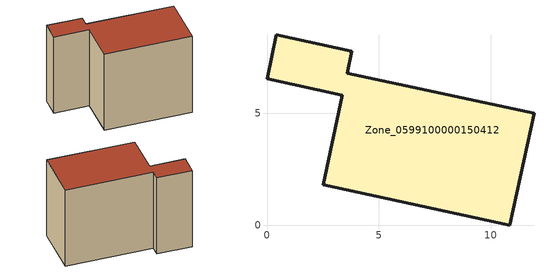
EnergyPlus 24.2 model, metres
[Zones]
Zone_0599100000150412
 floor ground (C_G): 0,6.53 0.42,8.49 3.79,7.77 3.58,6.79 11.93,5 10.85,0 2.51,1.81 3.37,5.81 z0
 wall outside (C_F): 3.58,6.79 3.79,7.77 0.42,8.49 0,6.53 3.37,5.81 2.51,1.81 10.85,0 11.93,5 3.58,6.79 z0:8.47
 roof outside (C_R): 10.85,0 11.93,5 3.58,6.79 3.79,7.77 0.42,8.49 0,6.53 3.37,5.81 2.51,1.81 z8.47
[BUILDING]
Pand.0599100000150412: North Axis=0; Terrain=City; Loads Convergence Tolerance Value=0.04; Temperature Convergence Tolerance Value=0.4; Solar Distribution=FullExterior; Maximum Number of Warmup Days=25; Minimum Number of Warmup Days=1
[Site:Location]
Rotterdam.The.Hague.AP_ZH_NLD Design_Conditions: Latitude=51.96; Longitude=4.45; Time Zone=1; Elevation=-4.5
[SITE:GROUNDTEMPERATURE:BUILDINGSURFACE]
18, 18, 18, 18, 18, 18, 18, 18, 18, 18, 18, 18
[MATERIAL] Thermal Absorptance=0.9; Solar Absorptance=0.7; Visible Absorptance=0.7
Name | Roughness | Thickness | Conductivity | Density | Specific Heat
G.TI.1975-1991 | MediumSmooth | 0.15 | 0.288461 | 540 | 1210
F.TI.1975-1991 | Rough | 0.3 | 0.230769 | 1920 | 840
R.TI.1975-1991 | MediumRough | 0.2 | 0.153846 | 1500 | 1000
[CONSTRUCTION]
C_G: G.TI.1975-1991
C_F: F.TI.1975-1991
C_R: R.TI.1975-1991
[ZONE]
Zone_0599100000150412: Type=1; Multiplier=1; Ceiling Height=Autocalculate; Volume=Autocalculate; Floor Area=autocalculate; Part of Total Floor Area=Yes
[ZONEINFILTRATION:DESIGNFLOWRATE]
Infil_Zone_0599100000150412: Zone or ZoneList or Space or SpaceList=Zone_0599100000150412; Schedule=AlwaysOn; Design Flow Rate Calculation Method=Flow/Area; Flow Rate per Floor Area=0.003; Constant Term Coefficient=1; Temperature Term Coefficient=0; Velocity Term Coefficient=0; Velocity Squared Term Coefficient=0
[HVACTEMPLATE:ZONE:IDEALLOADSAIRSYSTEM]
Zone_0599100000150412: Maximum Heating Supply Air Temperature=50; Minimum Cooling Supply Air Temperature=13; Maximum Heating Supply Air Humidity Ratio=0.0156; Minimum Cooling Supply Air Humidity Ratio=0.0077; Heating Limit=NoLimit; Cooling Limit=NoLimit; Dehumidification Control Type=ConstantSensibleHeatRatio; Cooling Sensible Heat Ratio=0.7; Dehumidification Setpoint=60; Humidification Control Type=None; Humidification Setpoint=30; Outdoor Air Method=None; Outdoor Air Flow Rate per Person=0.00944; Outdoor Air Flow Rate per Zone Floor Area=0; Outdoor Air Flow Rate per Zone=0; Demand Controlled Ventilation Type=None; Outdoor Air Economizer Type=NoEconomizer; Heat Recovery Type=None; Sensible Heat Recovery Effectiveness=0.7; Latent Heat Recovery Effectiveness=0.65
[ZONECONTROL:THERMOSTAT]
ThermostatControl_Zone_0599100000150412: Zone or ZoneList=Zone_0599100000150412; Control Type Schedule=DualSetpointControlType; Control 1=Thermostat_Zone_0599100000150412; Temperature Difference Between Cutout And Setpoint=0
[THERMOSTATSETPOINT:DUALSETPOINT]
Thermostat_Zone_0599100000150412: Heating Setpoint Temperature Schedule=HeatingSetpoint_Zone_0599100000150412; Cooling Setpoint Temperature Schedule=CoolingSetpoint_Zone_0599100000150412
[SCHEDULE:COMPACT]
HeatingSetpoint_Zone_0599100000150412: Through: 12/31, For: AllDays, Until: 24:00, 21
CoolingSetpoint_Zone_0599100000150412: Through: 12/31, For: AllDays, Until: 24:00, 24
DualSetpointControlType: Through: 12/31, For: AllDays, Until: 24:00, 4
AlwaysOn: Through: 12/31, For: AllDays, Until: 24:00, 1
